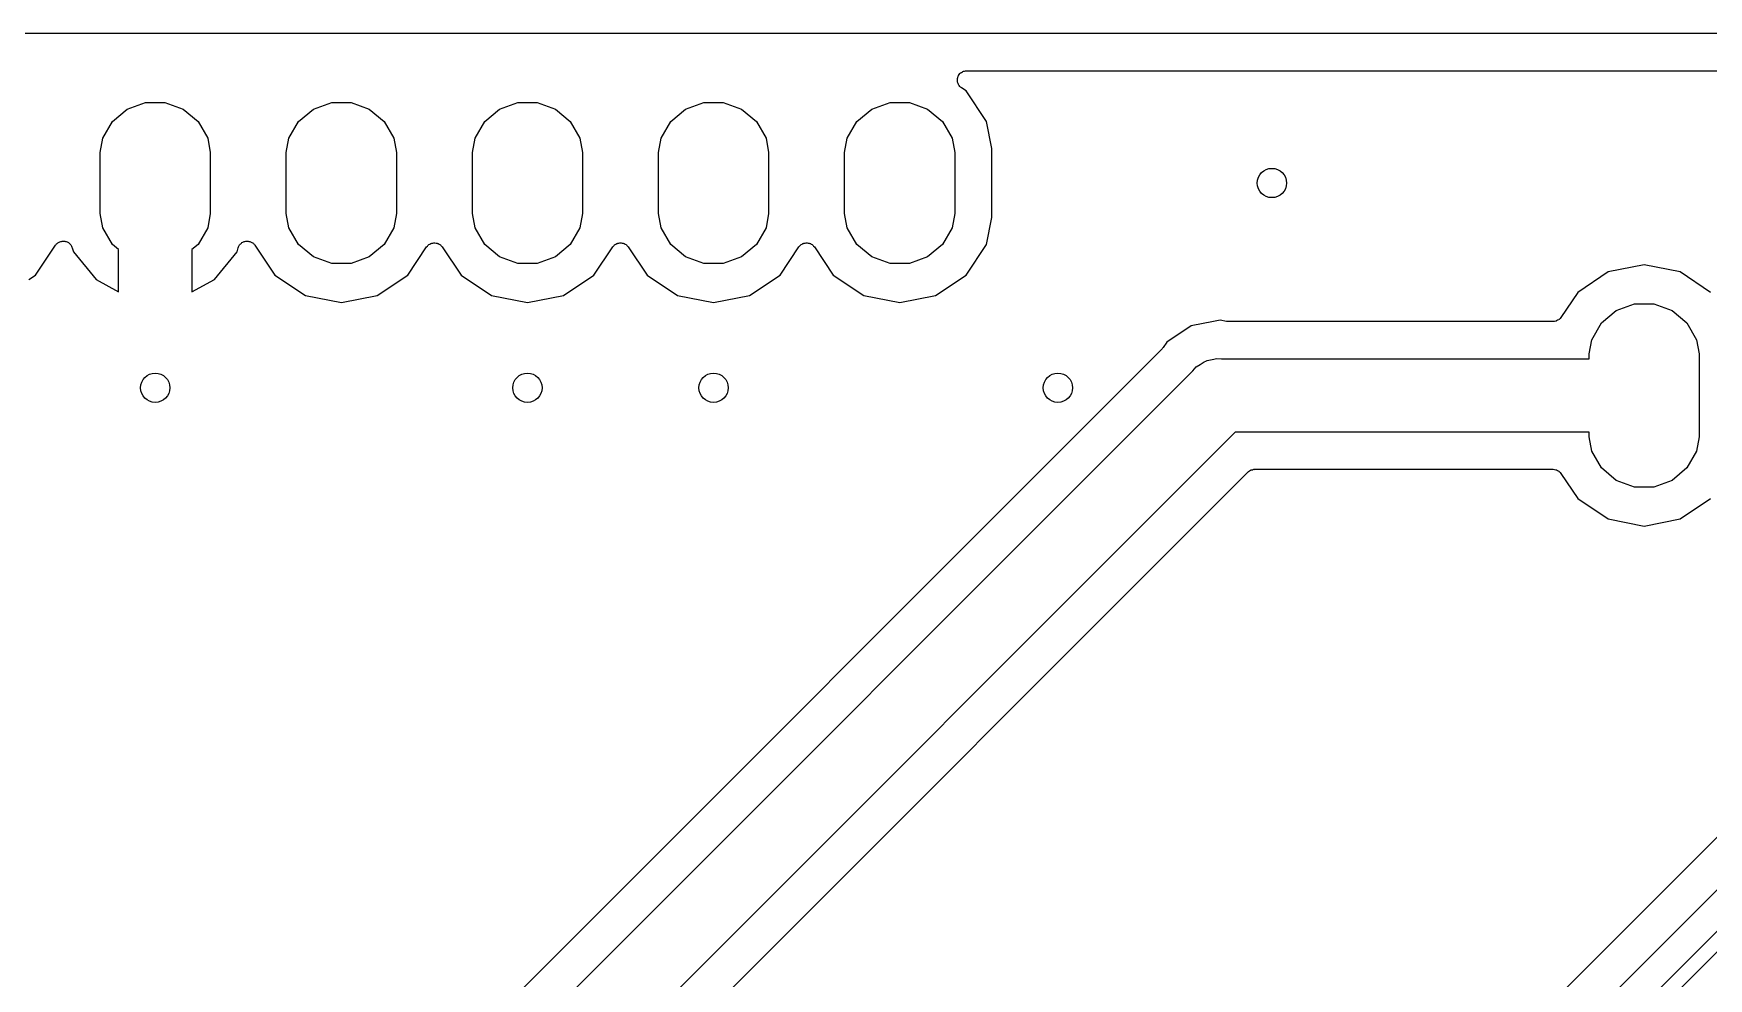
# Model space of a CAD drawing. Extents: x 106 to 188.7, y -135.7 to -88.7.
# Drawn here: x 150.74 to 173.6, y -115 to -102.1 of the extents above; entities that cross this region are included whole.
import ezdxf

# ---------------------------------------------------------------- set-up
doc = ezdxf.new("R2010")
doc.units = 0
doc.header["$MEASUREMENT"] = 0
doc.layers.add('BLACK', color=7, linetype='CONTINUOUS')

msp = doc.modelspace()

# ---------------------------------------------------------------- linework, layer by layer
at = {"layer": 'BLACK', "linetype": 'CONTINUOUS'}
for p, q in [((174.46, -102.1), (126.169, -102.1)), ((163.388, -102.643), (163.392, -102.638)), ((163.392, -102.638), (163.405, -102.63)), ((163.405, -102.63), (163.418, -102.621)), ((163.418, -102.621), (163.424, -102.619)), ((163.424, -102.619), (163.43, -102.616)), ((163.43, -102.616), (163.445, -102.613)), ((163.445, -102.613), (163.46, -102.609)), ((163.46, -102.609), (163.467, -102.609)), ((163.467, -102.609), (163.474, -102.608)), ((163.474, -102.608), (173.92, -102.608)), ((163.347, -102.727), (163.349, -102.72)), ((163.349, -102.742), (163.347, -102.727)), ((163.349, -102.713), (163.354, -102.699)), ((163.349, -102.72), (163.349, -102.713)), ((163.349, -102.757), (163.349, -102.742)), ((163.351, -102.764), (163.349, -102.757)), ((163.352, -102.771), (163.351, -102.764)), ((163.359, -102.784), (163.352, -102.771)), ((163.354, -102.699), (163.358, -102.684)), ((163.358, -102.684), (163.362, -102.678)), ((163.364, -102.798), (163.359, -102.784)), ((163.362, -102.678), (163.364, -102.671)), ((163.364, -102.671), (163.374, -102.66)), ((163.368, -102.804), (163.364, -102.798)), ((163.371, -102.81), (163.368, -102.804)), ((163.382, -102.821), (163.371, -102.81)), ((163.374, -102.66), (163.382, -102.647)), ((163.382, -102.647), (163.388, -102.643)), ((163.392, -102.832), (163.382, -102.821)), ((163.398, -102.836), (163.392, -102.832)), ((163.403, -102.841), (163.398, -102.836)), ((163.467, -102.883), (163.403, -102.841)), ((152.019, -103.131), (152.268, -103.04)), ((152.268, -103.04), (152.532, -103.04)), ((152.532, -103.04), (152.781, -103.131)), ((154.559, -103.131), (154.808, -103.04)), ((154.808, -103.04), (155.072, -103.04)), ((155.072, -103.04), (155.321, -103.131)), ((157.099, -103.131), (157.348, -103.04)), ((157.348, -103.04), (157.612, -103.04)), ((157.612, -103.04), (157.861, -103.131)), ((159.639, -103.131), (159.888, -103.04)), ((159.888, -103.04), (160.152, -103.04)), ((160.152, -103.04), (160.401, -103.131)), ((162.179, -103.131), (162.428, -103.04)), ((162.428, -103.04), (162.692, -103.04)), ((162.692, -103.04), (162.941, -103.131)), ((163.746, -103.3), (163.467, -102.883)), ((151.684, -103.53), (151.816, -103.301)), ((151.816, -103.301), (152.019, -103.131)), ((152.781, -103.131), (152.984, -103.301)), ((152.984, -103.301), (153.116, -103.53)), ((154.224, -103.53), (154.356, -103.301)), ((154.356, -103.301), (154.559, -103.131)), ((155.321, -103.131), (155.524, -103.301)), ((155.524, -103.301), (155.656, -103.53)), ((156.764, -103.53), (156.896, -103.301)), ((156.896, -103.301), (157.099, -103.131)), ((157.861, -103.131), (158.064, -103.301)), ((158.064, -103.301), (158.196, -103.53)), ((159.304, -103.53), (159.436, -103.301)), ((159.436, -103.301), (159.639, -103.131)), ((160.401, -103.131), (160.604, -103.301)), ((160.604, -103.301), (160.736, -103.53)), ((161.844, -103.53), (161.976, -103.301)), ((161.976, -103.301), (162.179, -103.131)), ((162.941, -103.131), (163.144, -103.301)), ((163.144, -103.301), (163.276, -103.53)), ((163.819, -103.667), (163.746, -103.3)), ((151.649, -103.725), (151.684, -103.53)), ((153.116, -103.53), (153.151, -103.725)), ((154.189, -103.725), (154.224, -103.53)), ((155.656, -103.53), (155.691, -103.725)), ((156.729, -103.725), (156.764, -103.53)), ((158.196, -103.53), (158.231, -103.725)), ((159.269, -103.725), (159.304, -103.53)), ((160.736, -103.53), (160.771, -103.725)), ((161.809, -103.725), (161.844, -103.53)), ((163.276, -103.53), (163.311, -103.725)), ((151.649, -104.555), (151.649, -103.725)), ((153.151, -103.725), (153.151, -104.555)), ((154.189, -104.555), (154.189, -103.725)), ((155.691, -103.725), (155.691, -104.555)), ((156.729, -104.555), (156.729, -103.725)), ((158.231, -103.725), (158.231, -104.555)), ((159.269, -104.555), (159.269, -103.725)), ((160.771, -103.725), (160.771, -104.555)), ((161.809, -104.555), (161.809, -103.725)), ((163.311, -103.725), (163.311, -104.555)), ((163.819, -104.613), (163.819, -103.667)), ((151.684, -104.75), (151.649, -104.555)), ((153.151, -104.555), (153.116, -104.75)), ((154.224, -104.75), (154.189, -104.555)), ((155.691, -104.555), (155.656, -104.75)), ((156.764, -104.75), (156.729, -104.555)), ((158.231, -104.555), (158.196, -104.75)), ((159.304, -104.75), (159.269, -104.555)), ((160.771, -104.555), (160.736, -104.75)), ((161.844, -104.75), (161.809, -104.555)), ((163.311, -104.555), (163.276, -104.75)), ((163.746, -104.98), (163.819, -104.613)), ((151.816, -104.979), (151.684, -104.75)), ((153.116, -104.75), (152.984, -104.979)), ((154.356, -104.979), (154.224, -104.75)), ((155.656, -104.75), (155.524, -104.979)), ((156.896, -104.979), (156.764, -104.75)), ((158.196, -104.75), (158.064, -104.979)), ((159.436, -104.979), (159.304, -104.75)), ((160.736, -104.75), (160.604, -104.979)), ((161.976, -104.979), (161.844, -104.75)), ((163.276, -104.75), (163.144, -104.979)), ((150.767, -105.397), (151.04, -104.989)), ((151.04, -104.989), (151.047, -104.981)), ((151.047, -104.981), (151.053, -104.972)), ((151.053, -104.972), (151.063, -104.965)), ((151.063, -104.965), (151.07, -104.957)), ((151.07, -104.957), (151.08, -104.952)), ((151.08, -104.952), (151.089, -104.946)), ((151.089, -104.946), (151.1, -104.942)), ((151.1, -104.942), (151.11, -104.937)), ((151.11, -104.937), (151.121, -104.936)), ((151.121, -104.936), (151.131, -104.933)), ((151.131, -104.933), (151.143, -104.934)), ((151.143, -104.934), (151.154, -104.933)), ((151.154, -104.933), (151.164, -104.935)), ((151.164, -104.935), (151.175, -104.936)), ((151.175, -104.936), (151.186, -104.94)), ((151.186, -104.94), (151.197, -104.943)), ((151.197, -104.943), (151.206, -104.949)), ((151.206, -104.949), (151.216, -104.953)), ((151.216, -104.953), (151.224, -104.961)), ((151.224, -104.961), (151.233, -104.968)), ((151.233, -104.968), (151.24, -104.976)), ((151.24, -104.976), (151.248, -104.984)), ((151.248, -104.984), (151.253, -104.994)), ((151.253, -104.994), (151.259, -105.003)), ((151.259, -105.003), (151.262, -105.014)), ((151.262, -105.014), (151.267, -105.023)), ((151.267, -105.023), (151.283, -105.077)), ((151.283, -105.077), (151.593, -105.459)), ((151.9, -105.049), (151.816, -104.979)), ((151.9, -105.626), (151.9, -105.049)), ((152.984, -104.979), (152.9, -105.049)), ((152.9, -105.049), (152.9, -105.626)), ((153.207, -105.459), (153.517, -105.077)), ((153.517, -105.077), (153.533, -105.023)), ((153.533, -105.023), (153.538, -105.013)), ((153.538, -105.013), (153.541, -105.003)), ((153.541, -105.003), (153.547, -104.994)), ((153.547, -104.994), (153.552, -104.984)), ((153.552, -104.984), (153.56, -104.976)), ((153.56, -104.976), (153.567, -104.968)), ((153.567, -104.968), (153.576, -104.961)), ((153.576, -104.961), (153.584, -104.953)), ((153.584, -104.953), (153.594, -104.949)), ((153.594, -104.949), (153.603, -104.943)), ((153.603, -104.943), (153.614, -104.94)), ((153.614, -104.94), (153.625, -104.936)), ((153.625, -104.936), (153.636, -104.935)), ((153.636, -104.935), (153.646, -104.933)), ((153.646, -104.933), (153.657, -104.934)), ((153.657, -104.934), (153.669, -104.933)), ((153.669, -104.933), (153.679, -104.936)), ((153.679, -104.936), (153.69, -104.937)), ((153.69, -104.937), (153.7, -104.942)), ((153.7, -104.942), (153.711, -104.946)), ((153.711, -104.946), (153.72, -104.952)), ((153.72, -104.952), (153.73, -104.957)), ((153.73, -104.957), (153.737, -104.965)), ((153.737, -104.965), (153.747, -104.972)), ((153.747, -104.972), (153.753, -104.981)), ((153.753, -104.981), (153.76, -104.989)), ((153.76, -104.989), (154.033, -105.397)), ((154.559, -105.149), (154.356, -104.979)), ((154.808, -105.24), (154.559, -105.149)), ((155.321, -105.149), (155.072, -105.24)), ((155.524, -104.979), (155.321, -105.149)), ((155.847, -105.397), (156.104, -105.012)), ((156.104, -105.012), (156.114, -105.002)), ((156.114, -105.002), (156.122, -104.991)), ((156.122, -104.991), (156.129, -104.986)), ((156.129, -104.986), (156.135, -104.98)), ((156.135, -104.98), (156.147, -104.974)), ((156.147, -104.974), (156.159, -104.966)), ((156.159, -104.966), (156.167, -104.964)), ((156.167, -104.964), (156.174, -104.961)), ((156.174, -104.961), (156.188, -104.959)), ((156.188, -104.959), (156.202, -104.956)), ((156.202, -104.956), (156.21, -104.957)), ((156.21, -104.957), (156.218, -104.956)), ((156.218, -104.956), (156.232, -104.959)), ((156.232, -104.959), (156.246, -104.961)), ((156.246, -104.961), (156.253, -104.964)), ((156.253, -104.964), (156.261, -104.966)), ((156.261, -104.966), (156.273, -104.974)), ((156.273, -104.974), (156.285, -104.98)), ((156.285, -104.98), (156.291, -104.986)), ((156.291, -104.986), (156.298, -104.991)), ((156.298, -104.991), (156.306, -105.002)), ((156.306, -105.002), (156.316, -105.012)), ((156.316, -105.012), (156.573, -105.397)), ((157.099, -105.149), (156.896, -104.979)), ((157.348, -105.24), (157.099, -105.149)), ((157.861, -105.149), (157.612, -105.24)), ((158.064, -104.979), (157.861, -105.149)), ((158.387, -105.397), (158.644, -105.012)), ((158.644, -105.012), (158.654, -105.002)), ((158.654, -105.002), (158.662, -104.991)), ((158.662, -104.991), (158.669, -104.986)), ((158.669, -104.986), (158.675, -104.98)), ((158.675, -104.98), (158.687, -104.974)), ((158.687, -104.974), (158.699, -104.966)), ((158.699, -104.966), (158.707, -104.964)), ((158.707, -104.964), (158.714, -104.961)), ((158.714, -104.961), (158.728, -104.959)), ((158.728, -104.959), (158.742, -104.956)), ((158.742, -104.956), (158.75, -104.957)), ((158.75, -104.957), (158.758, -104.956)), ((158.758, -104.956), (158.772, -104.959)), ((158.772, -104.959), (158.786, -104.961)), ((158.786, -104.961), (158.793, -104.964)), ((158.793, -104.964), (158.801, -104.966)), ((158.801, -104.966), (158.813, -104.974)), ((158.813, -104.974), (158.825, -104.98)), ((158.825, -104.98), (158.831, -104.986)), ((158.831, -104.986), (158.838, -104.991)), ((158.838, -104.991), (158.846, -105.002)), ((158.846, -105.002), (158.856, -105.012)), ((158.856, -105.012), (159.113, -105.397)), ((159.639, -105.149), (159.436, -104.979)), ((159.888, -105.24), (159.639, -105.149)), ((160.401, -105.149), (160.152, -105.24)), ((160.604, -104.979), (160.401, -105.149)), ((160.927, -105.397), (161.184, -105.012)), ((161.184, -105.012), (161.194, -105.002)), ((161.194, -105.002), (161.202, -104.991)), ((161.202, -104.991), (161.209, -104.986)), ((161.209, -104.986), (161.215, -104.98)), ((161.215, -104.98), (161.227, -104.974)), ((161.227, -104.974), (161.239, -104.966)), ((161.239, -104.966), (161.247, -104.964)), ((161.247, -104.964), (161.254, -104.961)), ((161.254, -104.961), (161.268, -104.959)), ((161.268, -104.959), (161.282, -104.956)), ((161.282, -104.956), (161.29, -104.957)), ((161.29, -104.957), (161.298, -104.956)), ((161.298, -104.956), (161.312, -104.959)), ((161.312, -104.959), (161.326, -104.961)), ((161.326, -104.961), (161.333, -104.964)), ((161.333, -104.964), (161.341, -104.966)), ((161.341, -104.966), (161.353, -104.974)), ((161.353, -104.974), (161.365, -104.98)), ((161.365, -104.98), (161.371, -104.986)), ((161.371, -104.986), (161.378, -104.991)), ((161.378, -104.991), (161.386, -105.002)), ((161.386, -105.002), (161.396, -105.012)), ((161.396, -105.012), (161.653, -105.397)), ((162.179, -105.149), (161.976, -104.979)), ((162.428, -105.24), (162.179, -105.149)), ((162.941, -105.149), (162.692, -105.24)), ((163.144, -104.979), (162.941, -105.149)), ((163.467, -105.397), (163.746, -104.98)), ((155.072, -105.24), (154.808, -105.24)), ((157.612, -105.24), (157.348, -105.24)), ((160.152, -105.24), (159.888, -105.24)), ((162.692, -105.24), (162.428, -105.24)), ((172.229, -105.354), (171.813, -105.632)), ((172.72, -105.256), (172.229, -105.354)), ((173.211, -105.354), (172.72, -105.256)), ((173.627, -105.632), (173.211, -105.354)), ((150.674, -105.459), (150.767, -105.397)), ((151.593, -105.459), (151.9, -105.626)), ((152.9, -105.626), (153.207, -105.459)), ((154.033, -105.397), (154.449, -105.675)), ((155.431, -105.675), (155.847, -105.397)), ((156.573, -105.397), (156.989, -105.675)), ((157.971, -105.675), (158.387, -105.397)), ((159.113, -105.397), (159.529, -105.675)), ((160.511, -105.675), (160.927, -105.397)), ((161.653, -105.397), (162.069, -105.675)), ((163.051, -105.675), (163.467, -105.397)), ((154.449, -105.675), (154.94, -105.772)), ((154.94, -105.772), (155.431, -105.675)), ((156.989, -105.675), (157.48, -105.772)), ((157.48, -105.772), (157.971, -105.675)), ((159.529, -105.675), (160.02, -105.772)), ((160.02, -105.772), (160.511, -105.675)), ((162.069, -105.675), (162.56, -105.772)), ((162.56, -105.772), (163.051, -105.675)), ((171.813, -105.632), (171.584, -105.975)), ((172.339, -105.879), (172.588, -105.789)), ((172.588, -105.789), (172.852, -105.789)), ((172.852, -105.789), (173.101, -105.879)), ((166.845, -106.029), (166.538, -106.089)), ((166.932, -106.011), (166.845, -106.029)), ((166.845, -106.029), (166.845, -106.029)), ((167.019, -106.029), (166.932, -106.011)), ((167.031, -106.029), (167.019, -106.029)), ((167.044, -106.031), (167.031, -106.029)), ((171.479, -106.031), (167.044, -106.031)), ((171.496, -106.028), (171.479, -106.031)), ((171.514, -106.026), (171.496, -106.028)), ((171.518, -106.024), (171.514, -106.026)), ((171.522, -106.023), (171.518, -106.024)), ((171.538, -106.014), (171.522, -106.023)), ((171.554, -106.006), (171.538, -106.014)), ((171.557, -106.003), (171.554, -106.006)), ((171.56, -106.001), (171.557, -106.003)), ((171.572, -105.988), (171.56, -106.001)), ((171.584, -105.975), (171.572, -105.988)), ((172.004, -106.279), (172.137, -106.049)), ((172.137, -106.049), (172.339, -105.879)), ((173.101, -105.879), (173.303, -106.049)), ((173.303, -106.049), (173.436, -106.279)), ((166.538, -106.089), (166.205, -106.312)), ((171.97, -106.473), (172.004, -106.279)), ((173.436, -106.279), (173.47, -106.473)), ((166.14, -106.405), (154.79, -117.756)), ((166.147, -106.395), (166.14, -106.405)), ((166.156, -106.386), (166.147, -106.395)), ((166.205, -106.312), (166.156, -106.386)), ((171.97, -106.539), (171.97, -106.473)), ((173.47, -106.473), (173.47, -107.605)), ((154.983, -118.28), (166.563, -106.701)), ((166.563, -106.701), (166.605, -106.65)), ((166.605, -106.65), (166.663, -106.617)), ((166.663, -106.617), (166.717, -106.579)), ((166.717, -106.579), (166.739, -106.573)), ((166.739, -106.573), (166.758, -106.562)), ((166.758, -106.562), (166.823, -106.55)), ((166.823, -106.55), (166.887, -106.533)), ((166.887, -106.533), (166.954, -106.539)), ((166.954, -106.539), (171.97, -106.539)), ((167.139, -107.539), (155.691, -118.987)), ((171.97, -107.539), (167.139, -107.539)), ((171.97, -107.605), (171.97, -107.539)), ((172.004, -107.799), (171.97, -107.605)), ((173.47, -107.605), (173.436, -107.799)), ((160.392, -127.107), (179.61, -107.889)), ((172.137, -108.029), (172.004, -107.799)), ((173.436, -107.799), (173.303, -108.029)), ((157.789, -117.608), (167.312, -108.084)), ((179.945, -108.12), (160.67, -127.395)), ((167.312, -108.084), (167.317, -108.081)), ((167.317, -108.081), (167.32, -108.077)), ((167.32, -108.077), (167.335, -108.068)), ((167.335, -108.068), (167.348, -108.059)), ((167.348, -108.059), (167.354, -108.057)), ((167.354, -108.057), (167.358, -108.055)), ((167.358, -108.055), (167.375, -108.052)), ((167.375, -108.052), (167.391, -108.047)), ((167.391, -108.047), (167.396, -108.048)), ((167.396, -108.048), (167.402, -108.047)), ((167.402, -108.047), (171.479, -108.047)), ((171.479, -108.047), (171.496, -108.05)), ((171.496, -108.05), (171.514, -108.052)), ((171.514, -108.052), (171.518, -108.054)), ((171.518, -108.054), (171.522, -108.055)), ((171.522, -108.055), (171.538, -108.064)), ((171.538, -108.064), (171.554, -108.072)), ((171.554, -108.072), (171.557, -108.075)), ((171.557, -108.075), (171.56, -108.077)), ((171.56, -108.077), (171.572, -108.09)), ((171.572, -108.09), (171.584, -108.103)), ((171.584, -108.103), (171.813, -108.446)), ((172.339, -108.199), (172.137, -108.029)), ((173.303, -108.029), (173.101, -108.199)), ((161.155, -127.193), (180.21, -108.138)), ((172.588, -108.289), (172.339, -108.199)), ((172.852, -108.289), (172.588, -108.289)), ((173.101, -108.199), (172.852, -108.289)), ((171.813, -108.446), (172.229, -108.724)), ((173.211, -108.724), (173.627, -108.446)), ((172.229, -108.724), (172.72, -108.822)), ((172.72, -108.822), (173.211, -108.724)), ((177.754, -109.026), (160.296, -126.485))]:
    msp.add_line(p, q, dxfattribs=at)
at = {"layer": 'BLACK'}
for centre in [(167.64, -104.14), (152.4, -106.934), (157.48, -106.934), (160.02, -106.934), (164.719, -106.934)]:
    msp.add_circle(centre, 0.2, dxfattribs=at)

doc.saveas('drawing.dxf')
